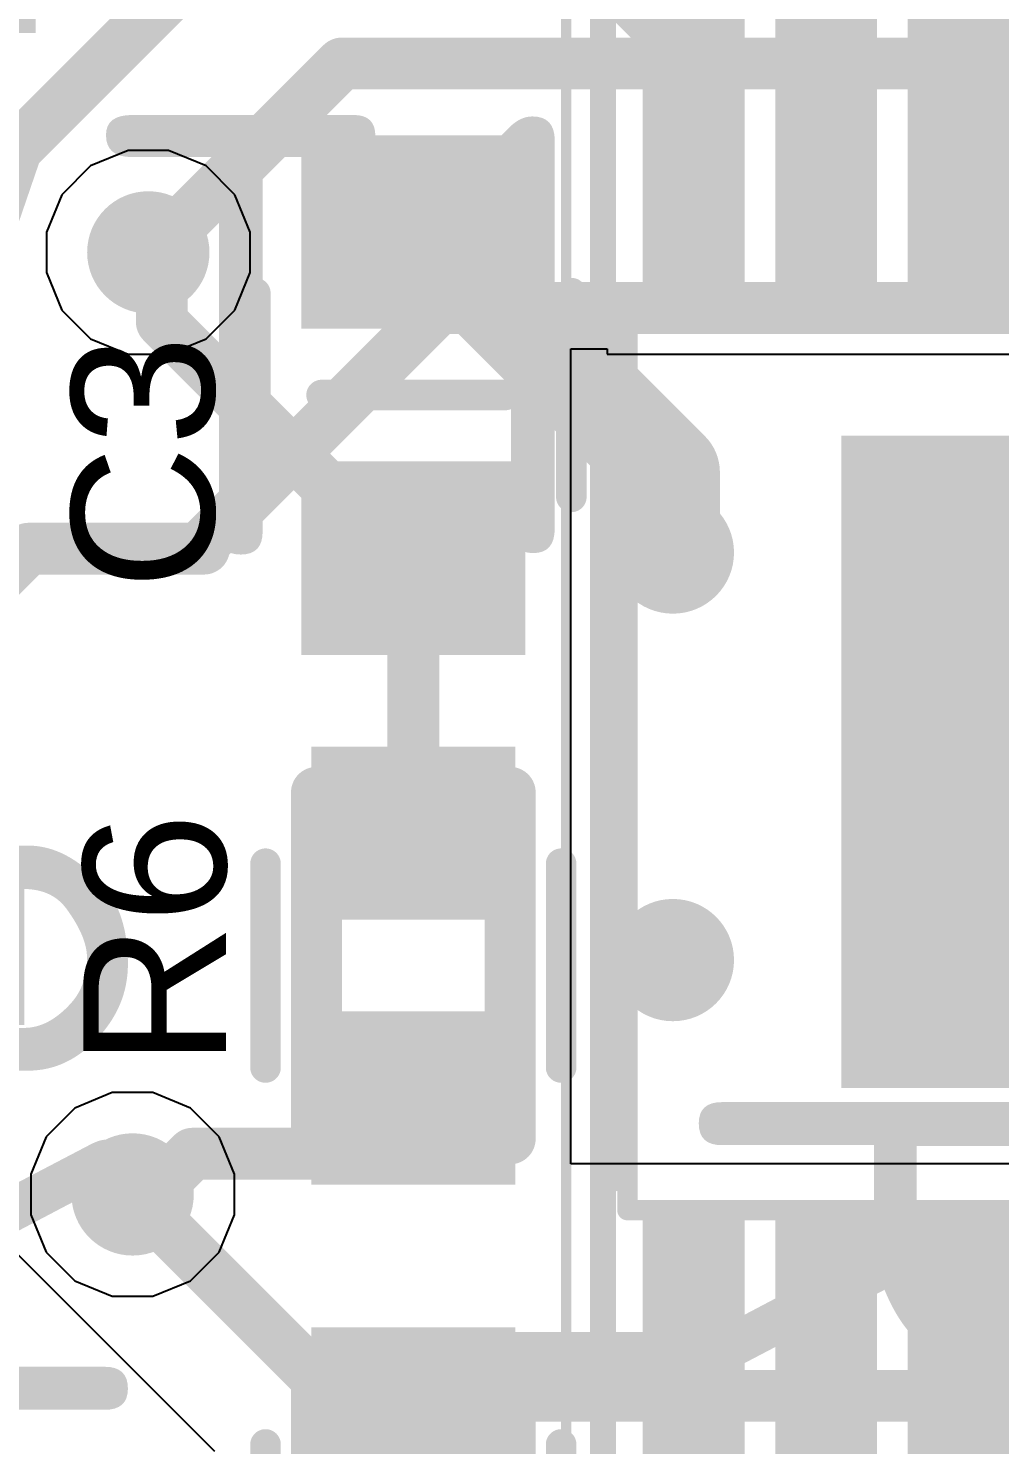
# Model space of a CAD drawing. Header units: inches. Extents: x 0 to 110, y 0 to 95.
# Drawn here: x 18.58 to 23.35, y 50.27 to 57.22 of the extents above; entities that cross this region are included whole.
import ezdxf

# ---------------------------------------------------------------- set-up
doc = ezdxf.new("R2010")
doc.units = ezdxf.units.IN
for name, color, linetype in [('Bottom Layer', 5, 'Continuous'), ('Int1', 16, 'Continuous'), ('Int2', 76, 'Continuous'), ('Mechanical 13', 56, 'Continuous'), ('Panelize Outline', 56, 'Continuous'), ('Top Courtyard', 56, 'Continuous'), ('Top Layer', 1, 'Continuous'), ('Top Overlay', 2, 'Continuous'), ('Top Paste', 8, 'Continuous'), ('Top Solder', 216, 'Continuous'), ('Via Holes', 16, 'Continuous')]:
    doc.layers.add(name, color=color, linetype=linetype)
doc.styles.add('Arial', font='', dxfattribs={"height": 0.2})
doc.styles.add('GOST type B', font='', dxfattribs={"height": 0.2})
doc.styles.get('Arial').set_extended_font_data('Arial')
doc.styles.get('GOST type B').set_extended_font_data('GOST type B')

# ---------------------------------------------------------------- blocks, each defined once
blk = doc.blocks.new('RPI_721')
at = {"layer": 'Mechanical 13'}
blk.add_lwpolyline([(23.5, 25.5, 0.127, 0.127, 0), (23.5, -25.5, 0.127, 0.127, 0)], format="xyseb", dxfattribs=at)
blk = doc.blocks.new('0603C_775')
at = {"layer": 'Top Layer'}
for points in [[(-1.25, -0.525), (-1.25, 0.525), (-0.35, 0.525), (-0.35, -0.525)], [(0.35, -0.525), (0.35, 0.525), (1.25, 0.525), (1.25, -0.525)]]:
    blk.add_hatch(color=1, dxfattribs=at).paths.add_polyline_path(points)
at = {"layer": 'Top Paste'}
for points in [[(-1.25, -0.525), (-1.25, 0.525), (-0.35, 0.525), (-0.35, -0.525)], [(0.35, -0.525), (0.35, 0.525), (1.25, 0.525), (1.25, -0.525)]]:
    blk.add_hatch(color=8, dxfattribs=at).paths.add_polyline_path(points)
at = {"layer": 'Top Solder'}
for points in [[(-1.275, -0.55), (-1.275, 0.55), (-0.325, 0.55), (-0.325, -0.55)], [(0.325, -0.55), (0.325, 0.55), (1.275, 0.55), (1.275, -0.55)]]:
    blk.add_hatch(color=216, dxfattribs=at).paths.add_polyline_path(points)
at = {"layer": 'Top Overlay'}
for points in [[(0.5, 0.775, 0.15, 0.15, 0), (-0.5, 0.775, 0.15, 0.15, 0)], [(0, 0.45, 0.15, 0.15, 0), (0, -0.45, 0.15, 0.15, 0)], [(0.5, -0.775, 0.15, 0.15, 0), (-0.5, -0.775, 0.15, 0.15, 0)]]:
    blk.add_lwpolyline(points, format="xyseb", dxfattribs=at)
for points in [[(-0.5375, 0.775, 0.075, 0.075, 1), (-0.4625, 0.775, 0.075, 0.075, 1)], [(0.4625, 0.775, 0.075, 0.075, 1), (0.5375, 0.775, 0.075, 0.075, 1)], [(-0.0375, 0.45, 0.075, 0.075, 1), (0.0375, 0.45, 0.075, 0.075, 1)], [(-0.0375, -0.45, 0.075, 0.075, 1), (0.0375, -0.45, 0.075, 0.075, 1)], [(-0.5375, -0.775, 0.075, 0.075, 1), (-0.4625, -0.775, 0.075, 0.075, 1)], [(0.4625, -0.775, 0.075, 0.075, 1), (0.5375, -0.775, 0.075, 0.075, 1)]]:
    blk.add_lwpolyline(points, format="xyseb", close=True, dxfattribs=at)
blk = doc.blocks.new('0603C_776')
at = {"layer": 'Top Layer'}
for points in [[(-1.25, -0.525), (-1.25, 0.525), (-0.35, 0.525), (-0.35, -0.525)], [(0.35, -0.525), (0.35, 0.525), (1.25, 0.525), (1.25, -0.525)]]:
    blk.add_hatch(color=1, dxfattribs=at).paths.add_polyline_path(points)
at = {"layer": 'Top Paste'}
for points in [[(-1.25, -0.525), (-1.25, 0.525), (-0.35, 0.525), (-0.35, -0.525)], [(0.35, -0.525), (0.35, 0.525), (1.25, 0.525), (1.25, -0.525)]]:
    blk.add_hatch(color=8, dxfattribs=at).paths.add_polyline_path(points)
at = {"layer": 'Top Solder'}
for points in [[(-1.275, -0.55), (-1.275, 0.55), (-0.325, 0.55), (-0.325, -0.55)], [(0.325, -0.55), (0.325, 0.55), (1.275, 0.55), (1.275, -0.55)]]:
    blk.add_hatch(color=216, dxfattribs=at).paths.add_polyline_path(points)
at = {"layer": 'Top Overlay'}
for points in [[(0.5, 0.775, 0.15, 0.15, 0), (-0.5, 0.775, 0.15, 0.15, 0)], [(0, -0.45, 0.15, 0.15, 0), (0, 0.45, 0.15, 0.15, 0)], [(0.5, -0.775, 0.15, 0.15, 0), (-0.5, -0.775, 0.15, 0.15, 0)]]:
    blk.add_lwpolyline(points, format="xyseb", dxfattribs=at)
for points in [[(-0.5375, 0.775, 0.075, 0.075, 1), (-0.4625, 0.775, 0.075, 0.075, 1)], [(0.4625, 0.775, 0.075, 0.075, 1), (0.5375, 0.775, 0.075, 0.075, 1)], [(-0.0375, 0.45, 0.075, 0.075, 1), (0.0375, 0.45, 0.075, 0.075, 1)], [(-0.0375, -0.45, 0.075, 0.075, 1), (0.0375, -0.45, 0.075, 0.075, 1)], [(-0.5375, -0.775, 0.075, 0.075, 1), (-0.4625, -0.775, 0.075, 0.075, 1)], [(0.4625, -0.775, 0.075, 0.075, 1), (0.5375, -0.775, 0.075, 0.075, 1)]]:
    blk.add_lwpolyline(points, format="xyseb", close=True, dxfattribs=at)
blk = doc.blocks.new('HTSSOP_20_797')
at = {"layer": 'Top Layer'}
for points in [[(-1.575, -2.175), (-1.575, 2.175), (1.575, 2.175), (1.575, -2.175)], [(-3.65, -1.4), (-2.2, -1.4), (-2.2, -1.85), (-3.65, -1.85)], [(2.2, -1.4), (3.65, -1.4), (3.65, -1.85), (2.2, -1.85)], [(-3.65, -2.05), (-2.2, -2.05), (-2.2, -2.5), (-3.65, -2.5)], [(2.2, -2.05), (3.65, -2.05), (3.65, -2.5), (2.2, -2.5)], [(-3.65, -2.7), (-2.2, -2.7), (-2.2, -3.15), (-3.65, -3.15)], [(2.2, -2.7), (3.65, -2.7), (3.65, -3.15), (2.2, -3.15)]]:
    blk.add_hatch(color=1, dxfattribs=at).paths.add_polyline_path(points)
at = {"layer": 'Top Paste'}
for points in [[(-1.575, -2.175), (-1.575, 2.175), (1.575, 2.175), (1.575, -2.175)], [(-3.65, -1.4), (-2.2, -1.4), (-2.2, -1.85), (-3.65, -1.85)], [(2.2, -1.4), (3.65, -1.4), (3.65, -1.85), (2.2, -1.85)], [(-3.65, -2.05), (-2.2, -2.05), (-2.2, -2.5), (-3.65, -2.5)], [(2.2, -2.05), (3.65, -2.05), (3.65, -2.5), (2.2, -2.5)], [(-3.65, -2.7), (-2.2, -2.7), (-2.2, -3.15), (-3.65, -3.15)], [(2.2, -2.7), (3.65, -2.7), (3.65, -3.15), (2.2, -3.15)]]:
    blk.add_hatch(color=8, dxfattribs=at).paths.add_polyline_path(points)
at = {"layer": 'Top Solder'}
for points in [[(-1.6, -2.2), (-1.6, 2.2), (1.6, 2.2), (1.6, -2.2)], [(-3.675, -1.375), (-2.175, -1.375), (-2.175, -1.875), (-3.675, -1.875)], [(2.175, -1.375), (3.675, -1.375), (3.675, -1.875), (2.175, -1.875)], [(-3.675, -2.025), (-2.175, -2.025), (-2.175, -2.525), (-3.675, -2.525)], [(2.175, -2.025), (3.675, -2.025), (3.675, -2.525), (2.175, -2.525)], [(-3.675, -2.675), (-2.175, -2.675), (-2.175, -3.175), (-3.675, -3.175)], [(2.175, -2.675), (3.675, -2.675), (3.675, -3.175), (2.175, -3.175)]]:
    blk.add_hatch(color=216, dxfattribs=at).paths.add_polyline_path(points)
at = {"layer": 'Mechanical 13'}
for points in [[(-2.2, -3.25, 0.1, 0.1, 0), (-2.2, 3.25, 0.1, 0.1, 0)], [(2.2, -3.25, 0.1, 0.1, 0), (2.2, 3.25, 0.1, 0.1, 0)], [(2.2, -3.25, 0.1, 0.1, 0), (-2.2, -3.25, 0.1, 0.1, 0)]]:
    blk.add_lwpolyline(points, format="xyseb", dxfattribs=at)
for points in [[(-2.225, -3.25, 0.05, 0.05, 1), (-2.175, -3.25, 0.05, 0.05, 1)], [(-2.225, -3.25, 0.05, 0.05, 1), (-2.175, -3.25, 0.05, 0.05, 1)], [(2.175, -3.25, 0.05, 0.05, 1), (2.225, -3.25, 0.05, 0.05, 1)], [(2.175, -3.25, 0.05, 0.05, 1), (2.225, -3.25, 0.05, 0.05, 1)]]:
    blk.add_lwpolyline(points, format="xyseb", close=True, dxfattribs=at)
at = {"layer": 'Top Courtyard'}
blk.add_lwpolyline([(3.9, -3.55, 0.05, 0.05, 0), (-3.9, -3.55, 0.05, 0.05, 0)], format="xyseb", dxfattribs=at)
at = {"layer": 'Top Overlay'}
blk.add_lwpolyline([(2.032, -3.302, 0.15, 0.15, 0), (-2.032, -3.302, 0.15, 0.15, 0)], format="xyseb", dxfattribs=at)
for points in [[(-2.0695, -3.302, 0.075, 0.075, 1), (-1.9945, -3.302, 0.075, 0.075, 1)], [(1.9945, -3.302, 0.075, 0.075, 1), (2.0695, -3.302, 0.075, 0.075, 1)]]:
    blk.add_lwpolyline(points, format="xyseb", close=True, dxfattribs=at)
blk = doc.blocks.new('0603R_803')
at = {"layer": 'Top Layer'}
for points in [[(-1.05, -0.475), (-1.05, 0.475), (-0.25, 0.475), (-0.25, -0.475)], [(0.25, -0.475), (0.25, 0.475), (1.05, 0.475), (1.05, -0.475)]]:
    blk.add_hatch(color=1, dxfattribs=at).paths.add_polyline_path(points)
at = {"layer": 'Top Paste'}
for points in [[(-1.05, -0.475), (-1.05, 0.475), (-0.25, 0.475), (-0.25, -0.475)], [(0.25, -0.475), (0.25, 0.475), (1.05, 0.475), (1.05, -0.475)]]:
    blk.add_hatch(color=8, dxfattribs=at).paths.add_polyline_path(points)
at = {"layer": 'Top Solder'}
for points in [[(-1.075, -0.5), (-1.075, 0.5), (-0.225, 0.5), (-0.225, -0.5)], [(0.225, -0.5), (0.225, 0.5), (1.075, 0.5), (1.075, -0.5)]]:
    blk.add_hatch(color=216, dxfattribs=at).paths.add_polyline_path(points)
at = {"layer": 'Panelize Outline'}
for points in [[(-0.85, 0.475, 0.25, 0.25, 0), (-0.85, -0.475, 0.25, 0.25, 0)], [(-0.85, 0.475, 0.25, 0.25, 0), (0.85, 0.475, 0.25, 0.25, 0)], [(0.85, 0.475, 0.25, 0.25, 0), (0.85, -0.475, 0.25, 0.25, 0)], [(-0.85, -0.475, 0.25, 0.25, 0), (0.85, -0.475, 0.25, 0.25, 0)]]:
    blk.add_lwpolyline(points, format="xyseb", dxfattribs=at)
for points in [[(-0.9125, 0.475, 0.125, 0.125, 1), (-0.7875, 0.475, 0.125, 0.125, 1)], [(-0.9125, 0.475, 0.125, 0.125, 1), (-0.7875, 0.475, 0.125, 0.125, 1)], [(0.7875, 0.475, 0.125, 0.125, 1), (0.9125, 0.475, 0.125, 0.125, 1)], [(0.7875, 0.475, 0.125, 0.125, 1), (0.9125, 0.475, 0.125, 0.125, 1)], [(-0.9125, -0.475, 0.125, 0.125, 1), (-0.7875, -0.475, 0.125, 0.125, 1)], [(-0.9125, -0.475, 0.125, 0.125, 1), (-0.7875, -0.475, 0.125, 0.125, 1)], [(0.7875, -0.475, 0.125, 0.125, 1), (0.9125, -0.475, 0.125, 0.125, 1)], [(0.7875, -0.475, 0.125, 0.125, 1), (0.9125, -0.475, 0.125, 0.125, 1)]]:
    blk.add_lwpolyline(points, format="xyseb", close=True, dxfattribs=at)
at = {"layer": 'Top Overlay'}
for points in [[(-0.5, 0.725, 0.15, 0.15, 0), (0.5, 0.725, 0.15, 0.15, 0)], [(-0.5, -0.725, 0.15, 0.15, 0), (0.5, -0.725, 0.15, 0.15, 0)]]:
    blk.add_lwpolyline(points, format="xyseb", dxfattribs=at)
for points in [[(-0.5375, 0.725, 0.075, 0.075, 1), (-0.4625, 0.725, 0.075, 0.075, 1)], [(0.4625, 0.725, 0.075, 0.075, 1), (0.5375, 0.725, 0.075, 0.075, 1)], [(-0.5375, -0.725, 0.075, 0.075, 1), (-0.4625, -0.725, 0.075, 0.075, 1)], [(0.4625, -0.725, 0.075, 0.075, 1), (0.5375, -0.725, 0.075, 0.075, 1)]]:
    blk.add_lwpolyline(points, format="xyseb", close=True, dxfattribs=at)
at = {"layer": 'Panelize Outline', "style": 'GOST type B'}
blk.add_text('R6', height=2.15, dxfattribs=at).set_placement((-2.4, 1.4))
blk = doc.blocks.new('0603R_804')
at = {"layer": 'Top Layer'}
for points in [[(-1.05, -0.475), (-1.05, 0.475), (-0.25, 0.475), (-0.25, -0.475)], [(0.25, -0.475), (0.25, 0.475), (1.05, 0.475), (1.05, -0.475)]]:
    blk.add_hatch(color=1, dxfattribs=at).paths.add_polyline_path(points)
at = {"layer": 'Top Paste'}
for points in [[(-1.05, -0.475), (-1.05, 0.475), (-0.25, 0.475), (-0.25, -0.475)], [(0.25, -0.475), (0.25, 0.475), (1.05, 0.475), (1.05, -0.475)]]:
    blk.add_hatch(color=8, dxfattribs=at).paths.add_polyline_path(points)
at = {"layer": 'Top Solder'}
for points in [[(-1.075, -0.5), (-1.075, 0.5), (-0.225, 0.5), (-0.225, -0.5)], [(0.225, -0.5), (0.225, 0.5), (1.075, 0.5), (1.075, -0.5)]]:
    blk.add_hatch(color=216, dxfattribs=at).paths.add_polyline_path(points)
at = {"layer": 'Panelize Outline'}
for points in [[(-0.85, -0.475, 0.25, 0.25, 0), (-0.85, 0.475, 0.25, 0.25, 0)], [(0.85, 0.475, 0.25, 0.25, 0), (-0.85, 0.475, 0.25, 0.25, 0)], [(0.85, -0.475, 0.25, 0.25, 0), (0.85, 0.475, 0.25, 0.25, 0)], [(0.85, -0.475, 0.25, 0.25, 0), (-0.85, -0.475, 0.25, 0.25, 0)]]:
    blk.add_lwpolyline(points, format="xyseb", dxfattribs=at)
for points in [[(-0.9125, 0.475, 0.125, 0.125, 1), (-0.7875, 0.475, 0.125, 0.125, 1)], [(-0.9125, 0.475, 0.125, 0.125, 1), (-0.7875, 0.475, 0.125, 0.125, 1)], [(0.7875, 0.475, 0.125, 0.125, 1), (0.9125, 0.475, 0.125, 0.125, 1)], [(0.7875, 0.475, 0.125, 0.125, 1), (0.9125, 0.475, 0.125, 0.125, 1)], [(-0.9125, -0.475, 0.125, 0.125, 1), (-0.7875, -0.475, 0.125, 0.125, 1)], [(-0.9125, -0.475, 0.125, 0.125, 1), (-0.7875, -0.475, 0.125, 0.125, 1)], [(0.7875, -0.475, 0.125, 0.125, 1), (0.9125, -0.475, 0.125, 0.125, 1)], [(0.7875, -0.475, 0.125, 0.125, 1), (0.9125, -0.475, 0.125, 0.125, 1)]]:
    blk.add_lwpolyline(points, format="xyseb", close=True, dxfattribs=at)
at = {"layer": 'Top Overlay'}
for points in [[(0.5, 0.725, 0.15, 0.15, 0), (-0.5, 0.725, 0.15, 0.15, 0)], [(0.5, -0.725, 0.15, 0.15, 0), (-0.5, -0.725, 0.15, 0.15, 0)]]:
    blk.add_lwpolyline(points, format="xyseb", dxfattribs=at)
for points in [[(-0.5375, 0.725, 0.075, 0.075, 1), (-0.4625, 0.725, 0.075, 0.075, 1)], [(0.4625, 0.725, 0.075, 0.075, 1), (0.5375, 0.725, 0.075, 0.075, 1)], [(-0.5375, -0.725, 0.075, 0.075, 1), (-0.4625, -0.725, 0.075, 0.075, 1)], [(0.4625, -0.725, 0.075, 0.075, 1), (0.5375, -0.725, 0.075, 0.075, 1)]]:
    blk.add_lwpolyline(points, format="xyseb", close=True, dxfattribs=at)
at = {"layer": 'Panelize Outline', "style": 'GOST type B'}
blk.add_text('R7', height=2.15, dxfattribs=at).set_placement((-2.4, 1.4))
blk = doc.blocks.new('SOT23_3_809')
at = {"layer": 'Top Layer'}
for points in [[(-1.506, 1.331), (-0.744, 1.331), (-0.744, 0.569), (-1.506, 0.569)], [(0.78, 0.3785), (1.542, 0.3785), (1.542, -0.3835), (0.78, -0.3835)], [(-1.506, -0.574), (-0.744, -0.574), (-0.744, -1.336), (-1.506, -1.336)]]:
    blk.add_hatch(color=1, dxfattribs=at).paths.add_polyline_path(points)
at = {"layer": 'Top Paste'}
for points in [[(-1.506, 1.331), (-0.744, 1.331), (-0.744, 0.569), (-1.506, 0.569)], [(0.78, 0.3785), (1.542, 0.3785), (1.542, -0.3835), (0.78, -0.3835)], [(-1.506, -0.574), (-0.744, -0.574), (-0.744, -1.336), (-1.506, -1.336)]]:
    blk.add_hatch(color=8, dxfattribs=at).paths.add_polyline_path(points)
at = {"layer": 'Top Solder'}
for points in [[(-1.531, 1.356), (-0.719, 1.356), (-0.719, 0.544), (-1.531, 0.544)], [(0.755, 0.4035), (1.567, 0.4035), (1.567, -0.4085), (0.755, -0.4085)], [(-1.531, -0.549), (-0.719, -0.549), (-0.719, -1.361), (-1.531, -1.361)]]:
    blk.add_hatch(color=216, dxfattribs=at).paths.add_polyline_path(points)
at = {"layer": 'Panelize Outline'}
for points in [[(-1.225, -1.55, 0.25, 0.25, 0), (-1.225, 1.55, 0.25, 0.25, 0)], [(-1.225, 1.55, 0.25, 0.25, 0), (1.275, 1.55, 0.25, 0.25, 0)], [(1.275, -1.55, 0.25, 0.25, 0), (1.275, 1.55, 0.25, 0.25, 0)], [(-1.225, -1.55, 0.25, 0.25, 0), (1.275, -1.55, 0.25, 0.25, 0)]]:
    blk.add_lwpolyline(points, format="xyseb", dxfattribs=at)
for points in [[(-1.2875, 1.55, 0.125, 0.125, 1), (-1.1625, 1.55, 0.125, 0.125, 1)], [(-1.2875, 1.55, 0.125, 0.125, 1), (-1.1625, 1.55, 0.125, 0.125, 1)], [(1.2125, 1.55, 0.125, 0.125, 1), (1.3375, 1.55, 0.125, 0.125, 1)], [(1.2125, 1.55, 0.125, 0.125, 1), (1.3375, 1.55, 0.125, 0.125, 1)], [(-1.2875, -1.55, 0.125, 0.125, 1), (-1.1625, -1.55, 0.125, 0.125, 1)], [(-1.2875, -1.55, 0.125, 0.125, 1), (-1.1625, -1.55, 0.125, 0.125, 1)], [(1.2125, -1.55, 0.125, 0.125, 1), (1.3375, -1.55, 0.125, 0.125, 1)], [(1.2125, -1.55, 0.125, 0.125, 1), (1.3375, -1.55, 0.125, 0.125, 1)]]:
    blk.add_lwpolyline(points, format="xyseb", close=True, dxfattribs=at)
at = {"layer": 'Top Overlay'}
for points in [[(-0.375, 1.5034, 0.15, 0.15, 0), (0.653, 1.5034, 0.15, 0.15, 0)], [(0.653, 0.775, 0.15, 0.15, 0), (0.653, 1.5034, 0.15, 0.15, 0)], [(-0.625, -0.2, 0.15, 0.15, 0), (-0.625, 0.2, 0.15, 0.15, 0)], [(0.653, -1.5031, 0.15, 0.15, 0), (0.653, -0.775, 0.15, 0.15, 0)], [(-0.425, -1.5031, 0.15, 0.15, 0), (0.653, -1.5031, 0.15, 0.15, 0)]]:
    blk.add_lwpolyline(points, format="xyseb", dxfattribs=at)
for points in [[(-0.4125, 1.5034, 0.075, 0.075, 1), (-0.3375, 1.5034, 0.075, 0.075, 1)], [(0.6155, 1.5034, 0.075, 0.075, 1), (0.6905, 1.5034, 0.075, 0.075, 1)], [(0.6155, 1.5034, 0.075, 0.075, 1), (0.6905, 1.5034, 0.075, 0.075, 1)], [(0.6155, 0.775, 0.075, 0.075, 1), (0.6905, 0.775, 0.075, 0.075, 1)], [(-0.6625, 0.2, 0.075, 0.075, 1), (-0.5875, 0.2, 0.075, 0.075, 1)], [(-0.6625, -0.2, 0.075, 0.075, 1), (-0.5875, -0.2, 0.075, 0.075, 1)], [(0.6155, -0.775, 0.075, 0.075, 1), (0.6905, -0.775, 0.075, 0.075, 1)], [(-0.4625, -1.5031, 0.075, 0.075, 1), (-0.3875, -1.5031, 0.075, 0.075, 1)], [(0.6155, -1.5031, 0.075, 0.075, 1), (0.6905, -1.5031, 0.075, 0.075, 1)], [(0.6155, -1.5031, 0.075, 0.075, 1), (0.6905, -1.5031, 0.075, 0.075, 1)]]:
    blk.add_lwpolyline(points, format="xyseb", close=True, dxfattribs=at)
at = {"layer": 'Panelize Outline', "style": 'GOST type B'}
blk.add_text('VT1', height=2.15, rotation=360, dxfattribs=at).set_placement((-0.025, 1.9))

msp = doc.modelspace()

# ---------------------------------------------------------------- hatches: boundary and pattern name
at = {"layer": 'Bottom Layer'}
h = msp.add_hatch(color=5, dxfattribs=at)
edge = h.paths.add_edge_path()
edge.add_arc((19.1692, 56.117), 0.3, 0, 360)
h = msp.add_hatch(color=5, dxfattribs=at)
edge = h.paths.add_edge_path()
edge.add_arc((21.7422, 54.644), 0.3, 0, 360)
h = msp.add_hatch(color=5, dxfattribs=at)
edge = h.paths.add_edge_path()
edge.add_arc((21.7422, 52.644), 0.3, 0, 360)
h = msp.add_hatch(color=5, dxfattribs=at)
edge = h.paths.add_edge_path()
edge.add_arc((19.0922, 51.494), 0.3, 0, 360)
at = {"layer": 'Int1'}
h = msp.add_hatch(color=16, dxfattribs=at)
edge = h.paths.add_edge_path()
edge.add_arc((19.1692, 56.117), 0.3, 0, 360)
h = msp.add_hatch(color=16, dxfattribs=at)
edge = h.paths.add_edge_path()
edge.add_arc((21.7422, 54.644), 0.3, 0, 360)
h = msp.add_hatch(color=16, dxfattribs=at)
edge = h.paths.add_edge_path()
edge.add_arc((21.7422, 52.644), 0.3, 0, 360)
h = msp.add_hatch(color=16, dxfattribs=at)
edge = h.paths.add_edge_path()
edge.add_arc((19.0922, 51.494), 0.3, 0, 360)
at = {"layer": 'Int2'}
h = msp.add_hatch(color=76, dxfattribs=at)
edge = h.paths.add_edge_path()
edge.add_arc((19.1692, 56.117), 0.3, 0, 360)
h = msp.add_hatch(color=76, dxfattribs=at)
edge = h.paths.add_edge_path()
edge.add_arc((21.7422, 54.644), 0.3, 0, 360)
h = msp.add_hatch(color=76, dxfattribs=at)
edge = h.paths.add_edge_path()
edge.add_arc((21.7422, 52.644), 0.3, 0, 360)
h = msp.add_hatch(color=76, dxfattribs=at)
edge = h.paths.add_edge_path()
edge.add_arc((19.0922, 51.494), 0.3, 0, 360)
at = {"layer": 'Top Layer'}
h = msp.add_hatch(color=1, dxfattribs=at)
edge = h.paths.add_edge_path()
edge.add_arc((19.1692, 56.117), 0.3, 0, 360)
h = msp.add_hatch(color=1, dxfattribs=at)
edge = h.paths.add_edge_path()
edge.add_arc((21.7422, 54.644), 0.3, 0, 360)
h = msp.add_hatch(color=1, dxfattribs=at)
edge = h.paths.add_edge_path()
edge.add_arc((21.7422, 52.644), 0.3, 0, 360)
h = msp.add_hatch(color=1, dxfattribs=at)
edge = h.paths.add_edge_path()
edge.add_arc((19.0922, 51.494), 0.3, 0, 360)
at = {"layer": 'Via Holes'}
h = msp.add_hatch(color=7, dxfattribs=at)
edge = h.paths.add_edge_path()
edge.add_arc((19.1692, 56.117), 0.15, 0, 360)
h = msp.add_hatch(color=7, dxfattribs=at)
edge = h.paths.add_edge_path()
edge.add_arc((21.7422, 54.644), 0.15, 0, 360)
h = msp.add_hatch(color=7, dxfattribs=at)
edge = h.paths.add_edge_path()
edge.add_arc((21.7422, 52.644), 0.15, 0, 360)
h = msp.add_hatch(color=7, dxfattribs=at)
edge = h.paths.add_edge_path()
edge.add_arc((19.0922, 51.494), 0.15, 0, 360)

# ---------------------------------------------------------------- linework, layer by layer
at = {"layer": 'Bottom Layer'}
for points in [[(16.0422, 54.144, 0.254, 0.254, 0), (19.6312, 57.733, 0.254, 0.254, 0)], [(19.191, 56.117, 0.254, 0.254, 0), (20.118, 57.044, 0.254, 0.254, 0)], [(20.118, 57.044, 0.254, 0.254, 0), (23.5962, 57.044, 0.254, 0.254, 0)], [(19.1692, 56.117, 0.254, 0.254, 0), (19.191, 56.117, 0.254, 0.254, 0)], [(19.4422, 54.69, 0.254, 0.254, 0), (20.5962, 55.844, 0.254, 0.254, 0)], [(20.5962, 55.844, 0.254, 0.254, 0), (24.1962, 55.844, 0.254, 0.254, 0)], [(18.0523, 54.1338, 0.254, 0.254, 0), (18.5815, 54.663, 0.254, 0.254, 0)], [(18.5815, 54.663, 0.254, 0.254, 0), (19.4422, 54.663, 0.254, 0.254, 0)], [(19.0922, 51.494, 0.254, 0.254, 0), (20.0807, 50.5055, 0.254, 0.254, 0)], [(20.0807, 50.5055, 0.254, 0.254, 0), (25.1493, 50.5055, 0.254, 0.254, 0)]]:
    msp.add_lwpolyline(points, format="xyseb", dxfattribs=at)
for points in [[(20.0545, 57.044, 0.127, 0.127, 1), (20.1815, 57.044, 0.127, 0.127, 1)], [(20.0545, 57.044, 0.127, 0.127, 1), (20.1815, 57.044, 0.127, 0.127, 1)], [(19.1057, 56.117, 0.127, 0.127, 1), (19.2327, 56.117, 0.127, 0.127, 1)], [(19.1275, 56.117, 0.127, 0.127, 1), (19.2545, 56.117, 0.127, 0.127, 1)], [(19.1275, 56.117, 0.127, 0.127, 1), (19.2545, 56.117, 0.127, 0.127, 1)], [(20.5327, 55.844, 0.127, 0.127, 1), (20.6597, 55.844, 0.127, 0.127, 1)], [(20.5327, 55.844, 0.127, 0.127, 1), (20.6597, 55.844, 0.127, 0.127, 1)], [(18.518, 54.663, 0.127, 0.127, 1), (18.645, 54.663, 0.127, 0.127, 1)], [(18.518, 54.663, 0.127, 0.127, 1), (18.645, 54.663, 0.127, 0.127, 1)], [(19.3787, 54.69, 0.127, 0.127, 1), (19.5057, 54.69, 0.127, 0.127, 1)], [(19.3787, 54.663, 0.127, 0.127, 1), (19.5057, 54.663, 0.127, 0.127, 1)], [(19.0287, 51.494, 0.127, 0.127, 1), (19.1557, 51.494, 0.127, 0.127, 1)], [(20.0172, 50.5055, 0.127, 0.127, 1), (20.1442, 50.5055, 0.127, 0.127, 1)], [(20.0172, 50.5055, 0.127, 0.127, 1), (20.1442, 50.5055, 0.127, 0.127, 1)]]:
    msp.add_lwpolyline(points, format="xyseb", close=True, dxfattribs=at)
at = {"layer": 'Int1'}
for p, q in [((19.0697, 56.617), (18.886, 56.5409)), ((19.2686, 56.617), (19.0697, 56.617)), ((19.4524, 56.5409), (19.2686, 56.617)), ((18.886, 56.5409), (18.7453, 56.4002)), ((19.5931, 56.4002), (19.4524, 56.5409)), ((18.7453, 56.4002), (18.6692, 56.2165)), ((19.6692, 56.2165), (19.5931, 56.4002)), ((18.6692, 56.2165), (18.6692, 56.0175)), ((19.6692, 56.0175), (19.6692, 56.2165)), ((18.6692, 56.0175), (18.7453, 55.8338)), ((19.5931, 55.8338), (19.6692, 56.0175)), ((18.7453, 55.8338), (18.886, 55.6931)), ((19.4524, 55.6931), (19.5931, 55.8338)), ((18.886, 55.6931), (19.0697, 55.617)), ((19.2686, 55.617), (19.4524, 55.6931)), ((19.0697, 55.617), (19.2686, 55.617)), ((18.9927, 51.994), (18.809, 51.9179)), ((19.1916, 51.994), (18.9927, 51.994)), ((19.3754, 51.9179), (19.1916, 51.994)), ((18.809, 51.9179), (18.6683, 51.7772)), ((19.5161, 51.7772), (19.3754, 51.9179)), ((18.6683, 51.7772), (18.5922, 51.5935)), ((19.5922, 51.5935), (19.5161, 51.7772)), ((18.5922, 51.5935), (18.5922, 51.3945)), ((19.5922, 51.3945), (19.5922, 51.5935)), ((18.5922, 51.3945), (18.6683, 51.2108)), ((19.5161, 51.2108), (19.5922, 51.3945)), ((18.6683, 51.2108), (18.809, 51.0701)), ((19.3754, 51.0701), (19.5161, 51.2108)), ((18.809, 51.0701), (18.9927, 50.994)), ((19.1916, 50.994), (19.3754, 51.0701)), ((18.9927, 50.994), (19.1916, 50.994))]:
    msp.add_line(p, q, dxfattribs=at)
at = {"layer": 'Int2'}
for p, q in [((19.0697, 56.617), (18.886, 56.5409)), ((19.2686, 56.617), (19.0697, 56.617)), ((19.4524, 56.5409), (19.2686, 56.617)), ((18.886, 56.5409), (18.7453, 56.4002)), ((19.5931, 56.4002), (19.4524, 56.5409)), ((18.7453, 56.4002), (18.6692, 56.2165)), ((19.6692, 56.2165), (19.5931, 56.4002)), ((18.6692, 56.2165), (18.6692, 56.0175)), ((19.6692, 56.0175), (19.6692, 56.2165)), ((18.6692, 56.0175), (18.7453, 55.8338)), ((19.5931, 55.8338), (19.6692, 56.0175)), ((18.7453, 55.8338), (18.886, 55.6931)), ((19.4524, 55.6931), (19.5931, 55.8338)), ((18.886, 55.6931), (19.0697, 55.617)), ((19.2686, 55.617), (19.4524, 55.6931)), ((19.0697, 55.617), (19.2686, 55.617)), ((18.9927, 51.994), (18.809, 51.9179)), ((19.1916, 51.994), (18.9927, 51.994)), ((19.3754, 51.9179), (19.1916, 51.994)), ((18.809, 51.9179), (18.6683, 51.7772)), ((19.5161, 51.7772), (19.3754, 51.9179)), ((18.6683, 51.7772), (18.5922, 51.5935)), ((19.5922, 51.5935), (19.5161, 51.7772)), ((18.5922, 51.5935), (18.5922, 51.3945)), ((19.5922, 51.3945), (19.5922, 51.5935)), ((18.5922, 51.3945), (18.6683, 51.2108)), ((19.5161, 51.2108), (19.5922, 51.3945)), ((18.6683, 51.2108), (18.809, 51.0701)), ((19.3754, 51.0701), (19.5161, 51.2108)), ((18.809, 51.0701), (18.9927, 50.994)), ((19.1916, 50.994), (19.3754, 51.0701)), ((18.9927, 50.994), (19.1916, 50.994))]:
    msp.add_line(p, q, dxfattribs=at)
at = {"layer": 'Top Layer'}
for p, q in [((21.2422, 51.644), (21.2422, 55.644)), ((21.2422, 55.644), (21.4192, 55.644)), ((21.4192, 55.644), (21.4192, 55.617)), ((21.4192, 55.617), (24.2192, 55.617)), ((17.577, 52.1506), (19.4935, 50.2341)), ((28.2422, 51.644), (21.2422, 51.644))]:
    msp.add_line(p, q, dxfattribs=at)
for points in [[(21.1692, 57.717, 0.254, 0.254, 0), (21.8442, 57.042, 0.254, 0.254, 0)], [(23.1002, 56.586, 0.254, 0.254, 0), (23.1002, 57.4932, 0.254, 0.254, 0)], [(22.4502, 56.586, 0.254, 0.254, 0), (22.4502, 57.4248, 0.254, 0.254, 0)], [(21.8442, 56.542, 0.254, 0.254, 0), (21.8442, 57.042, 0.254, 0.254, 0)], [(22.4502, 56.586, 0.254, 0.254, 0), (22.4942, 56.542, 0.254, 0.254, 0)], [(23.1002, 56.586, 0.254, 0.254, 0), (23.1442, 56.542, 0.254, 0.254, 0)], [(20.4692, 56.217, 0.5, 0.5, 0), (20.5442, 56.217, 0.5, 0.5, 0)], [(20.5442, 56.217, 0.5, 0.5, 0), (21.7231, 55.0381, 0.5, 0.5, 0)], [(19.1692, 56.117, 0.254, 0.254, 0), (19.2354, 56.0508, 0.254, 0.254, 0)], [(19.2354, 55.7758, 0.254, 0.254, 0), (19.2354, 56.0508, 0.254, 0.254, 0)], [(19.2354, 55.7758, 0.254, 0.254, 0), (20.3942, 54.617, 0.254, 0.254, 0)], [(21.7231, 54.6631, 0.5, 0.5, 0), (21.7231, 55.0381, 0.5, 0.5, 0)], [(21.7231, 54.6631, 0.5, 0.5, 0), (21.7422, 54.644, 0.5, 0.5, 0)], [(20.3942, 54.617, 0.254, 0.254, 0), (20.4692, 54.617, 0.254, 0.254, 0)], [(20.4692, 53.267, 0.254, 0.254, 0), (20.4692, 54.617, 0.254, 0.254, 0)], [(20.1962, 51.694, 0.254, 0.254, 0), (20.4692, 51.967, 0.254, 0.254, 0)], [(19.1858, 51.494, 0.254, 0.254, 0), (19.3858, 51.694, 0.254, 0.254, 0)], [(19.3858, 51.694, 0.254, 0.254, 0), (20.1962, 51.694, 0.254, 0.254, 0)], [(19.0922, 51.494, 0.254, 0.254, 0), (19.1858, 51.494, 0.254, 0.254, 0)], [(20.5442, 50.417, 0.254, 0.254, 0), (20.8192, 50.692, 0.254, 0.254, 0)], [(20.8192, 50.692, 0.254, 0.254, 0), (21.8442, 50.692, 0.254, 0.254, 0)], [(22.4682, 50.666, 0.254, 0.254, 0), (22.4942, 50.692, 0.254, 0.254, 0)], [(23.1002, 50.648, 0.254, 0.254, 0), (23.1442, 50.692, 0.254, 0.254, 0)], [(22.4682, 49.37, 0.254, 0.254, 0), (22.4682, 50.666, 0.254, 0.254, 0)], [(23.1002, 49.102, 0.254, 0.254, 0), (23.1002, 50.648, 0.254, 0.254, 0)], [(20.4692, 50.417, 0.254, 0.254, 0), (20.5442, 50.417, 0.254, 0.254, 0)]]:
    msp.add_lwpolyline(points, format="xyseb", dxfattribs=at)
for points in [[(21.7807, 57.042, 0.127, 0.127, 1), (21.9077, 57.042, 0.127, 0.127, 1)], [(21.7807, 57.042, 0.127, 0.127, 1), (21.9077, 57.042, 0.127, 0.127, 1)], [(21.7807, 56.542, 0.127, 0.127, 1), (21.9077, 56.542, 0.127, 0.127, 1)], [(22.3867, 56.586, 0.127, 0.127, 1), (22.5137, 56.586, 0.127, 0.127, 1)], [(22.3867, 56.586, 0.127, 0.127, 1), (22.5137, 56.586, 0.127, 0.127, 1)], [(22.4307, 56.542, 0.127, 0.127, 1), (22.5577, 56.542, 0.127, 0.127, 1)], [(23.0367, 56.586, 0.127, 0.127, 1), (23.1637, 56.586, 0.127, 0.127, 1)], [(23.0367, 56.586, 0.127, 0.127, 1), (23.1637, 56.586, 0.127, 0.127, 1)], [(23.0807, 56.542, 0.127, 0.127, 1), (23.2077, 56.542, 0.127, 0.127, 1)], [(20.3442, 56.217, 0.25, 0.25, 1), (20.5942, 56.217, 0.25, 0.25, 1)], [(20.4192, 56.217, 0.25, 0.25, 1), (20.6692, 56.217, 0.25, 0.25, 1)], [(20.4192, 56.217, 0.25, 0.25, 1), (20.6692, 56.217, 0.25, 0.25, 1)], [(19.1057, 56.117, 0.127, 0.127, 1), (19.2327, 56.117, 0.127, 0.127, 1)], [(19.1719, 56.0508, 0.127, 0.127, 1), (19.2989, 56.0508, 0.127, 0.127, 1)], [(19.1719, 56.0508, 0.127, 0.127, 1), (19.2989, 56.0508, 0.127, 0.127, 1)], [(19.1719, 55.7758, 0.127, 0.127, 1), (19.2989, 55.7758, 0.127, 0.127, 1)], [(19.1719, 55.7758, 0.127, 0.127, 1), (19.2989, 55.7758, 0.127, 0.127, 1)], [(21.5981, 55.0381, 0.25, 0.25, 1), (21.848, 55.0381, 0.25, 0.25, 1)], [(21.5981, 55.0381, 0.25, 0.25, 1), (21.848, 55.0381, 0.25, 0.25, 1)], [(21.5981, 54.6631, 0.25, 0.25, 1), (21.848, 54.6631, 0.25, 0.25, 1)], [(21.5981, 54.6631, 0.25, 0.25, 1), (21.848, 54.6631, 0.25, 0.25, 1)], [(21.6172, 54.644, 0.25, 0.25, 1), (21.8672, 54.644, 0.25, 0.25, 1)], [(20.3307, 54.617, 0.127, 0.127, 1), (20.4577, 54.617, 0.127, 0.127, 1)], [(20.3307, 54.617, 0.127, 0.127, 1), (20.4577, 54.617, 0.127, 0.127, 1)], [(20.4057, 54.617, 0.127, 0.127, 1), (20.5327, 54.617, 0.127, 0.127, 1)], [(20.4057, 54.617, 0.127, 0.127, 1), (20.5327, 54.617, 0.127, 0.127, 1)], [(20.4057, 53.267, 0.127, 0.127, 1), (20.5327, 53.267, 0.127, 0.127, 1)], [(20.4057, 51.967, 0.127, 0.127, 1), (20.5327, 51.967, 0.127, 0.127, 1)], [(19.3223, 51.694, 0.127, 0.127, 1), (19.4493, 51.694, 0.127, 0.127, 1)], [(19.3223, 51.694, 0.127, 0.127, 1), (19.4493, 51.694, 0.127, 0.127, 1)], [(20.1327, 51.694, 0.127, 0.127, 1), (20.2597, 51.694, 0.127, 0.127, 1)], [(20.1327, 51.694, 0.127, 0.127, 1), (20.2597, 51.694, 0.127, 0.127, 1)], [(19.0287, 51.494, 0.127, 0.127, 1), (19.1557, 51.494, 0.127, 0.127, 1)], [(19.1223, 51.494, 0.127, 0.127, 1), (19.2493, 51.494, 0.127, 0.127, 1)], [(19.1223, 51.494, 0.127, 0.127, 1), (19.2493, 51.494, 0.127, 0.127, 1)], [(20.7557, 50.692, 0.127, 0.127, 1), (20.8827, 50.692, 0.127, 0.127, 1)], [(20.7557, 50.692, 0.127, 0.127, 1), (20.8827, 50.692, 0.127, 0.127, 1)], [(21.7807, 50.692, 0.127, 0.127, 1), (21.9077, 50.692, 0.127, 0.127, 1)], [(22.4307, 50.692, 0.127, 0.127, 1), (22.5577, 50.692, 0.127, 0.127, 1)], [(23.0807, 50.692, 0.127, 0.127, 1), (23.2077, 50.692, 0.127, 0.127, 1)], [(22.4047, 50.666, 0.127, 0.127, 1), (22.5317, 50.666, 0.127, 0.127, 1)], [(22.4047, 50.666, 0.127, 0.127, 1), (22.5317, 50.666, 0.127, 0.127, 1)], [(23.0367, 50.648, 0.127, 0.127, 1), (23.1637, 50.648, 0.127, 0.127, 1)], [(23.0367, 50.648, 0.127, 0.127, 1), (23.1637, 50.648, 0.127, 0.127, 1)], [(20.4057, 50.417, 0.127, 0.127, 1), (20.5327, 50.417, 0.127, 0.127, 1)], [(20.4807, 50.417, 0.127, 0.127, 1), (20.6077, 50.417, 0.127, 0.127, 1)], [(20.4807, 50.417, 0.127, 0.127, 1), (20.6077, 50.417, 0.127, 0.127, 1)]]:
    msp.add_lwpolyline(points, format="xyseb", close=True, dxfattribs=at)

# ---------------------------------------------------------------- block references
for name, p, rotation in [('RPI_721', (44.9, 42.3), 180), ('0603C_775', (17.3422, 57.744), 180), ('HTSSOP_20_797', (24.7692, 53.617), 270), ('0603C_776', (20.4692, 55.417), 270), ('0603R_803', (20.4692, 52.617), 90), ('0603R_804', (20.4692, 49.767), 270)]:
    msp.add_blockref(name, p, dxfattribs=dict(rotation=rotation))
msp.add_blockref('SOT23_3_809', (16.9935, 52.7341))

# ---------------------------------------------------------------- texts
at = {"layer": 'Top Overlay', "style": 'Arial'}
for s, p in [('C3', (19.4921, 54.4608)), ('R6', (19.5499, 52.1169))]:
    msp.add_text(s, height=0.7, rotation=90, dxfattribs=at).set_placement(p)

doc.saveas('drawing.dxf')
